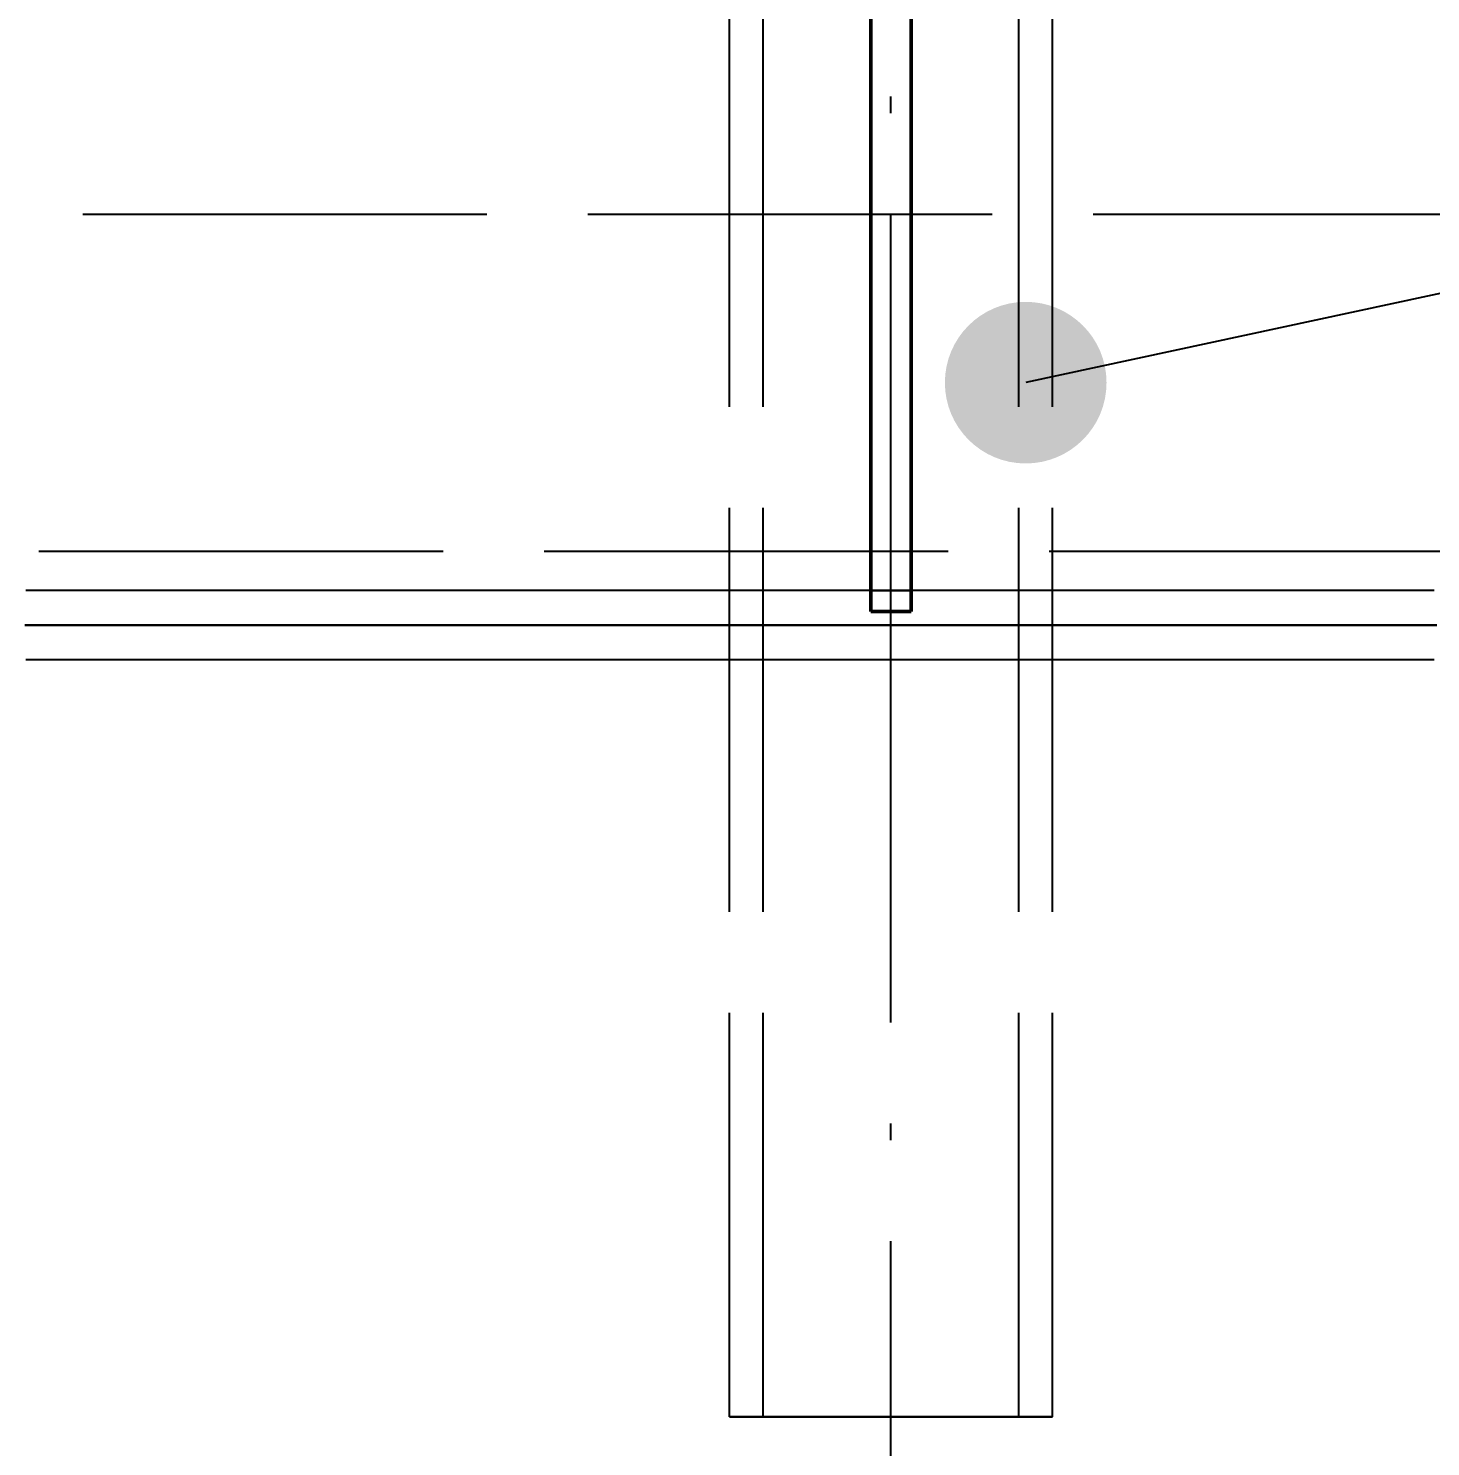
# Model space of a CAD drawing. Header units: millimetres. Extents: x 0 to 420, y 0 to 297.
# Drawn here: x 80.35 to 90.76, y 160.1 to 170.63 of the extents above; entities that cross this region are included whole.
import ezdxf

# ---------------------------------------------------------------- set-up
doc = ezdxf.new("R2010")
doc.units = ezdxf.units.MM
doc.linetypes.add('ISO02-TRAZOS', pattern=[3.75, 3, -0.75])
doc.linetypes.add('ISO04-TRAZO-PUNTO', pattern=[7.625, 6, -0.75, 0.125, -0.75])
for name, color, linetype, lineweight in [('01-VISIBLE', 7, 'CONTINUOUS', 50), ('02-OCULTA', 4, 'ISO02-TRAZOS', 25), ('03-EJE', 1, 'ISO04-TRAZO-PUNTO', 25), ('04-COTA', 3, 'CONTINUOUS', 25), ('08-FINA', 5, 'CONTINUOUS', 25)]:
    doc.layers.add(name, color=color, linetype=linetype, lineweight=lineweight)
doc.styles.add('ISO3098', font='isocpeur.ttf')
doc.dimstyles.new('FLAMA-ISO', dxfattribs={"dimtxt": 3.5, "dimasz": 3, "dimexe": 2, "dimexo": 1, "dimgap": 1, "dimtad": 1, "dimdec": 1, "dimtxsty": 'ISO3098', "dimcen": 2.5, "dimclrd": 3, "dimclre": 3, "dimclrt": 3, "dimazin": 3, "dimtfac": 1, "dimtmove": 0, "dimatfit": 3, "dimlwd": 25, "dimlwe": 25})

msp = doc.modelspace()

# ---------------------------------------------------------------- hatches: boundary and pattern name
at = {"layer": '08-FINA'}
h = msp.add_hatch(color=7, dxfattribs=at)
h.dxf.hatch_style = 1
edge = h.paths.add_edge_path()
edge.add_arc((87.75, 168), 0.6, 0, 360)

# ---------------------------------------------------------------- linework, layer by layer
at = {"layer": '01-VISIBLE'}
for p, q in [((86.6, 166.3), (86.6, 170.867)), ((86.9, 166.3), (86.9, 170.867)), ((86.6, 166.3), (86.9, 166.3))]:
    msp.add_line(p, q, dxfattribs=at)
at = {"layer": '02-OCULTA'}
for p, q in [((85.55, 160.32), (85.55, 217.31)), ((85.8, 160.32), (85.8, 217.31)), ((87.7, 160.32), (87.7, 217.31)), ((87.95, 160.32), (87.95, 217.31)), ((86.6, 166.456), (86.6, 206.544)), ((86.9, 166.456), (86.9, 206.544)), ((69.5, 169.25), (100.575, 169.25)), ((72.925, 166.75), (100.575, 166.75))]:
    msp.add_line(p, q, dxfattribs=at)
for points in [[(90.781, 166.456), (90.713, 166.456), (90.645, 166.456), (90.576, 166.456), (90.508, 166.456), (90.44, 166.456), (90.371, 166.456), (90.303, 166.456), (90.235, 166.456), (90.166, 166.456), (90.098, 166.456), (90.03, 166.456), (89.961, 166.456), (89.893, 166.456), (89.825, 166.456), (89.756, 166.456), (89.688, 166.456), (89.62, 166.456), (89.551, 166.456), (89.483, 166.456), (89.415, 166.456), (89.346, 166.456), (89.278, 166.456), (89.21, 166.456), (89.141, 166.456), (89.073, 166.456), (89.005, 166.456), (88.936, 166.456), (88.868, 166.456), (88.8, 166.456), (88.731, 166.456), (88.663, 166.456), (88.595, 166.456), (88.526, 166.456), (88.458, 166.456), (88.39, 166.456), (88.321, 166.456), (88.253, 166.456), (88.185, 166.456), (88.117, 166.456), (88.048, 166.456), (87.98, 166.456), (87.912, 166.456), (87.843, 166.456), (87.775, 166.456), (87.707, 166.456), (87.638, 166.456), (87.57, 166.456), (87.502, 166.456), (87.433, 166.456), (87.365, 166.456), (87.297, 166.456), (87.228, 166.456), (87.16, 166.456), (87.092, 166.456), (87.023, 166.456), (86.955, 166.456), (86.887, 166.456), (86.818, 166.456), (86.75, 166.456), (86.682, 166.456), (86.613, 166.456), (86.545, 166.456), (86.477, 166.456), (86.408, 166.456), (86.34, 166.456), (86.272, 166.456), (86.203, 166.456), (86.135, 166.456), (86.067, 166.456), (85.998, 166.456), (85.93, 166.456), (85.862, 166.456), (85.793, 166.456), (85.725, 166.456), (85.657, 166.456), (85.588, 166.456), (85.52, 166.456), (85.452, 166.456), (85.383, 166.456), (85.315, 166.456), (85.247, 166.456), (85.179, 166.456), (85.11, 166.456), (85.042, 166.456), (84.974, 166.456), (84.905, 166.456), (84.837, 166.456), (84.769, 166.456), (84.7, 166.456), (84.632, 166.456), (84.564, 166.456), (84.495, 166.456), (84.427, 166.456), (84.359, 166.456), (84.29, 166.456), (84.222, 166.456), (84.154, 166.456), (84.085, 166.456), (84.017, 166.456), (83.949, 166.456), (83.88, 166.456), (83.812, 166.456), (83.744, 166.456), (83.675, 166.456), (83.607, 166.456), (83.539, 166.456), (83.47, 166.456), (83.402, 166.456), (83.334, 166.456), (83.265, 166.456), (83.197, 166.456), (83.129, 166.456), (83.06, 166.456), (82.992, 166.456), (82.924, 166.456), (82.855, 166.456), (82.787, 166.456), (82.719, 166.456), (82.65, 166.456), (82.582, 166.456), (82.514, 166.456), (82.446, 166.456), (82.377, 166.456), (82.309, 166.456), (82.241, 166.456), (82.172, 166.456), (82.104, 166.456), (82.036, 166.456), (81.967, 166.456), (81.899, 166.456), (81.831, 166.456), (81.762, 166.456), (81.694, 166.456), (81.626, 166.456), (81.557, 166.456), (81.489, 166.456), (81.421, 166.456), (81.352, 166.456), (81.284, 166.456), (81.216, 166.456), (81.147, 166.456), (81.079, 166.456), (81.011, 166.456), (80.942, 166.456), (80.874, 166.456), (80.806, 166.456), (80.737, 166.456), (80.669, 166.456), (80.601, 166.456), (80.532, 166.456), (80.464, 166.456), (80.396, 166.456), (80.327, 166.456)], [(90.781, 166.456), (90.713, 166.456), (90.645, 166.456), (90.576, 166.456), (90.508, 166.456), (90.44, 166.456), (90.371, 166.456), (90.303, 166.456), (90.235, 166.456), (90.166, 166.456), (90.098, 166.456), (90.03, 166.456), (89.961, 166.456), (89.893, 166.456), (89.825, 166.456), (89.756, 166.456), (89.688, 166.456), (89.62, 166.456), (89.551, 166.456), (89.483, 166.456), (89.415, 166.456), (89.346, 166.456), (89.278, 166.456), (89.21, 166.456), (89.141, 166.456), (89.073, 166.456), (89.005, 166.456), (88.936, 166.456), (88.868, 166.456), (88.8, 166.456), (88.731, 166.456), (88.663, 166.456), (88.595, 166.456), (88.526, 166.456), (88.458, 166.456), (88.39, 166.456), (88.321, 166.456), (88.253, 166.456), (88.185, 166.456), (88.117, 166.456), (88.048, 166.456), (87.98, 166.456), (87.912, 166.456), (87.843, 166.456), (87.775, 166.456), (87.707, 166.456), (87.638, 166.456), (87.57, 166.456), (87.502, 166.456), (87.433, 166.456), (87.365, 166.456), (87.297, 166.456), (87.228, 166.456), (87.16, 166.456), (87.092, 166.456), (87.023, 166.456), (86.955, 166.456), (86.887, 166.456), (86.818, 166.456), (86.75, 166.456), (86.682, 166.456), (86.613, 166.456), (86.545, 166.456), (86.477, 166.456), (86.408, 166.456), (86.34, 166.456), (86.272, 166.456), (86.203, 166.456), (86.135, 166.456), (86.067, 166.456), (85.998, 166.456), (85.93, 166.456), (85.862, 166.456), (85.793, 166.456), (85.725, 166.456), (85.657, 166.456), (85.588, 166.456), (85.52, 166.456), (85.452, 166.456), (85.383, 166.456), (85.315, 166.456), (85.247, 166.456), (85.179, 166.456), (85.11, 166.456), (85.042, 166.456), (84.974, 166.456), (84.905, 166.456), (84.837, 166.456), (84.769, 166.456), (84.7, 166.456), (84.632, 166.456), (84.564, 166.456), (84.495, 166.456), (84.427, 166.456), (84.359, 166.456), (84.29, 166.456), (84.222, 166.456), (84.154, 166.456), (84.085, 166.456), (84.017, 166.456), (83.949, 166.456), (83.88, 166.456), (83.812, 166.456), (83.744, 166.456), (83.675, 166.456), (83.607, 166.456), (83.539, 166.456), (83.47, 166.456), (83.402, 166.456), (83.334, 166.456), (83.265, 166.456), (83.197, 166.456), (83.129, 166.456), (83.06, 166.456), (82.992, 166.456), (82.924, 166.456), (82.855, 166.456), (82.787, 166.456), (82.719, 166.456), (82.65, 166.456), (82.582, 166.456), (82.514, 166.456), (82.446, 166.456), (82.377, 166.456), (82.309, 166.456), (82.241, 166.456), (82.172, 166.456), (82.104, 166.456), (82.036, 166.456), (81.967, 166.456), (81.899, 166.456), (81.831, 166.456), (81.762, 166.456), (81.694, 166.456), (81.626, 166.456), (81.557, 166.456), (81.489, 166.456), (81.421, 166.456), (81.352, 166.456), (81.284, 166.456), (81.216, 166.456), (81.147, 166.456), (81.079, 166.456), (81.011, 166.456), (80.942, 166.456), (80.874, 166.456), (80.806, 166.456), (80.737, 166.456), (80.669, 166.456), (80.601, 166.456), (80.532, 166.456), (80.464, 166.456), (80.396, 166.456), (80.327, 166.456)], [(86.6, 166.456), (86.65, 166.456), (86.7, 166.456), (86.75, 166.456), (86.8, 166.456), (86.85, 166.456), (86.9, 166.456)], [(86.6, 166.3), (86.6, 166.326), (86.6, 166.352), (86.6, 166.378), (86.6, 166.404), (86.6, 166.43), (86.6, 166.456)], [(86.9, 166.3), (86.9, 166.326), (86.9, 166.352), (86.9, 166.378), (86.9, 166.404), (86.9, 166.43), (86.9, 166.456)], [(86.6, 166.3), (86.65, 166.3), (86.7, 166.3), (86.75, 166.3), (86.8, 166.3), (86.85, 166.3), (86.9, 166.3)], [(90.759, 166.2), (90.69, 166.2), (90.621, 166.2), (90.552, 166.2), (90.483, 166.2), (90.414, 166.2), (90.344, 166.2), (90.275, 166.2), (90.206, 166.2), (90.137, 166.2), (90.068, 166.2), (89.999, 166.2), (89.93, 166.2), (89.861, 166.2), (89.791, 166.2), (89.722, 166.2), (89.653, 166.2), (89.584, 166.2), (89.515, 166.2), (89.446, 166.2), (89.377, 166.2), (89.308, 166.2), (89.239, 166.2), (89.169, 166.2), (89.1, 166.2), (89.031, 166.2), (88.962, 166.2), (88.893, 166.2), (88.824, 166.2), (88.755, 166.2), (88.685, 166.2), (88.616, 166.2), (88.547, 166.2), (88.478, 166.2), (88.409, 166.2), (88.34, 166.2), (88.271, 166.2), (88.202, 166.2), (88.132, 166.2), (88.063, 166.2), (87.994, 166.2), (87.925, 166.2), (87.856, 166.2), (87.787, 166.2), (87.718, 166.2), (87.649, 166.2), (87.579, 166.2), (87.51, 166.2), (87.441, 166.2), (87.372, 166.2), (87.303, 166.2), (87.234, 166.2), (87.165, 166.2), (87.096, 166.2), (87.026, 166.2), (86.957, 166.2), (86.888, 166.2), (86.819, 166.2), (86.75, 166.2), (86.681, 166.2), (86.612, 166.2), (86.543, 166.2), (86.474, 166.2), (86.404, 166.2), (86.335, 166.2), (86.266, 166.2), (86.197, 166.2), (86.128, 166.2), (86.059, 166.2), (85.99, 166.2), (85.92, 166.2), (85.851, 166.2), (85.782, 166.2), (85.713, 166.2), (85.644, 166.2), (85.575, 166.2), (85.506, 166.2), (85.437, 166.2), (85.367, 166.2), (85.298, 166.2), (85.229, 166.2), (85.16, 166.2), (85.091, 166.2), (85.022, 166.2), (84.953, 166.2), (84.884, 166.2), (84.814, 166.2), (84.745, 166.2), (84.676, 166.2), (84.607, 166.2), (84.538, 166.2), (84.469, 166.2), (84.4, 166.2), (84.331, 166.2), (84.261, 166.2), (84.192, 166.2), (84.123, 166.2), (84.054, 166.2), (83.985, 166.2), (83.916, 166.2), (83.847, 166.2), (83.778, 166.2), (83.709, 166.2), (83.639, 166.2), (83.57, 166.2), (83.501, 166.2), (83.432, 166.2), (83.363, 166.2), (83.294, 166.2), (83.225, 166.2), (83.155, 166.2), (83.086, 166.2), (83.017, 166.2), (82.948, 166.2), (82.879, 166.2), (82.81, 166.2), (82.741, 166.2), (82.672, 166.2), (82.602, 166.2), (82.533, 166.2), (82.464, 166.2), (82.395, 166.2), (82.326, 166.2), (82.257, 166.2), (82.188, 166.2), (82.119, 166.2), (82.049, 166.2), (81.98, 166.2), (81.911, 166.2), (81.842, 166.2), (81.773, 166.2), (81.704, 166.2), (81.635, 166.2), (81.566, 166.2), (81.496, 166.2), (81.427, 166.2), (81.358, 166.2), (81.289, 166.2), (81.22, 166.2), (81.151, 166.2), (81.082, 166.2), (81.013, 166.2), (80.944, 166.2), (80.874, 166.2), (80.805, 166.2), (80.736, 166.2), (80.667, 166.2), (80.598, 166.2), (80.529, 166.2), (80.46, 166.2), (80.39, 166.2), (80.321, 166.2)], [(80.321, 166.2), (80.39, 166.2), (80.46, 166.2), (80.529, 166.2), (80.598, 166.2), (80.667, 166.2), (80.736, 166.2), (80.805, 166.2), (80.874, 166.2), (80.944, 166.2), (81.013, 166.2), (81.082, 166.2), (81.151, 166.2), (81.22, 166.2), (81.289, 166.2), (81.358, 166.2), (81.427, 166.2), (81.496, 166.2), (81.566, 166.2), (81.635, 166.2), (81.704, 166.2), (81.773, 166.2), (81.842, 166.2), (81.911, 166.2), (81.98, 166.2), (82.049, 166.2), (82.119, 166.2), (82.188, 166.2), (82.257, 166.2), (82.326, 166.2), (82.395, 166.2), (82.464, 166.2), (82.533, 166.2), (82.602, 166.2), (82.672, 166.2), (82.741, 166.2), (82.81, 166.2), (82.879, 166.2), (82.948, 166.2), (83.017, 166.2), (83.086, 166.2), (83.155, 166.2), (83.225, 166.2), (83.294, 166.2), (83.363, 166.2), (83.432, 166.2), (83.501, 166.2), (83.57, 166.2), (83.639, 166.2), (83.709, 166.2), (83.778, 166.2), (83.847, 166.2), (83.916, 166.2), (83.985, 166.2), (84.054, 166.2), (84.123, 166.2), (84.192, 166.2), (84.261, 166.2), (84.331, 166.2), (84.4, 166.2), (84.469, 166.2), (84.538, 166.2), (84.607, 166.2), (84.676, 166.2), (84.745, 166.2), (84.814, 166.2), (84.884, 166.2), (84.953, 166.2), (85.022, 166.2), (85.091, 166.2), (85.16, 166.2), (85.229, 166.2), (85.298, 166.2), (85.367, 166.2), (85.437, 166.2), (85.506, 166.2), (85.575, 166.2), (85.644, 166.2), (85.713, 166.2), (85.782, 166.2), (85.851, 166.2), (85.92, 166.2), (85.99, 166.2), (86.059, 166.2), (86.128, 166.2), (86.197, 166.2), (86.266, 166.2), (86.335, 166.2), (86.404, 166.2), (86.474, 166.2), (86.543, 166.2), (86.612, 166.2), (86.681, 166.2), (86.75, 166.2), (86.819, 166.2), (86.888, 166.2), (86.957, 166.2), (87.026, 166.2), (87.096, 166.2), (87.165, 166.2), (87.234, 166.2), (87.303, 166.2), (87.372, 166.2), (87.441, 166.2), (87.51, 166.2), (87.579, 166.2), (87.649, 166.2), (87.718, 166.2), (87.787, 166.2), (87.856, 166.2), (87.925, 166.2), (87.994, 166.2), (88.063, 166.2), (88.132, 166.2), (88.202, 166.2), (88.271, 166.2), (88.34, 166.2), (88.409, 166.2), (88.478, 166.2), (88.547, 166.2), (88.616, 166.2), (88.685, 166.2), (88.755, 166.2), (88.824, 166.2), (88.893, 166.2), (88.962, 166.2), (89.031, 166.2), (89.1, 166.2), (89.169, 166.2), (89.239, 166.2), (89.308, 166.2), (89.377, 166.2), (89.446, 166.2), (89.515, 166.2), (89.584, 166.2), (89.653, 166.2), (89.722, 166.2), (89.791, 166.2), (89.861, 166.2), (89.93, 166.2), (89.999, 166.2), (90.068, 166.2), (90.137, 166.2), (90.206, 166.2), (90.275, 166.2), (90.344, 166.2), (90.414, 166.2), (90.483, 166.2), (90.552, 166.2), (90.621, 166.2), (90.69, 166.2), (90.759, 166.2)], [(90.759, 166.2), (90.69, 166.2), (90.621, 166.2), (90.552, 166.2), (90.483, 166.2), (90.414, 166.2), (90.344, 166.2), (90.275, 166.2), (90.206, 166.2), (90.137, 166.2), (90.068, 166.2), (89.999, 166.2), (89.93, 166.2), (89.861, 166.2), (89.791, 166.2), (89.722, 166.2), (89.653, 166.2), (89.584, 166.2), (89.515, 166.2), (89.446, 166.2), (89.377, 166.2), (89.308, 166.2), (89.239, 166.2), (89.169, 166.2), (89.1, 166.2), (89.031, 166.2), (88.962, 166.2), (88.893, 166.2), (88.824, 166.2), (88.755, 166.2), (88.685, 166.2), (88.616, 166.2), (88.547, 166.2), (88.478, 166.2), (88.409, 166.2), (88.34, 166.2), (88.271, 166.2), (88.202, 166.2), (88.132, 166.2), (88.063, 166.2), (87.994, 166.2), (87.925, 166.2), (87.856, 166.2), (87.787, 166.2), (87.718, 166.2), (87.649, 166.2), (87.579, 166.2), (87.51, 166.2), (87.441, 166.2), (87.372, 166.2), (87.303, 166.2), (87.234, 166.2), (87.165, 166.2), (87.096, 166.2), (87.026, 166.2), (86.957, 166.2), (86.888, 166.2), (86.819, 166.2), (86.75, 166.2), (86.681, 166.2), (86.612, 166.2), (86.543, 166.2), (86.474, 166.2), (86.404, 166.2), (86.335, 166.2), (86.266, 166.2), (86.197, 166.2), (86.128, 166.2), (86.059, 166.2), (85.99, 166.2), (85.92, 166.2), (85.851, 166.2), (85.782, 166.2), (85.713, 166.2), (85.644, 166.2), (85.575, 166.2), (85.506, 166.2), (85.437, 166.2), (85.367, 166.2), (85.298, 166.2), (85.229, 166.2), (85.16, 166.2), (85.091, 166.2), (85.022, 166.2), (84.953, 166.2), (84.884, 166.2), (84.814, 166.2), (84.745, 166.2), (84.676, 166.2), (84.607, 166.2), (84.538, 166.2), (84.469, 166.2), (84.4, 166.2), (84.331, 166.2), (84.261, 166.2), (84.192, 166.2), (84.123, 166.2), (84.054, 166.2), (83.985, 166.2), (83.916, 166.2), (83.847, 166.2), (83.778, 166.2), (83.709, 166.2), (83.639, 166.2), (83.57, 166.2), (83.501, 166.2), (83.432, 166.2), (83.363, 166.2), (83.294, 166.2), (83.225, 166.2), (83.155, 166.2), (83.086, 166.2), (83.017, 166.2), (82.948, 166.2), (82.879, 166.2), (82.81, 166.2), (82.741, 166.2), (82.672, 166.2), (82.602, 166.2), (82.533, 166.2), (82.464, 166.2), (82.395, 166.2), (82.326, 166.2), (82.257, 166.2), (82.188, 166.2), (82.119, 166.2), (82.049, 166.2), (81.98, 166.2), (81.911, 166.2), (81.842, 166.2), (81.773, 166.2), (81.704, 166.2), (81.635, 166.2), (81.566, 166.2), (81.496, 166.2), (81.427, 166.2), (81.358, 166.2), (81.289, 166.2), (81.22, 166.2), (81.151, 166.2), (81.082, 166.2), (81.013, 166.2), (80.944, 166.2), (80.874, 166.2), (80.805, 166.2), (80.736, 166.2), (80.667, 166.2), (80.598, 166.2), (80.529, 166.2), (80.46, 166.2), (80.39, 166.2), (80.321, 166.2)], [(80.321, 166.2), (80.39, 166.2), (80.46, 166.2), (80.529, 166.2), (80.598, 166.2), (80.667, 166.2), (80.736, 166.2), (80.805, 166.2), (80.874, 166.2), (80.944, 166.2), (81.013, 166.2), (81.082, 166.2), (81.151, 166.2), (81.22, 166.2), (81.289, 166.2), (81.358, 166.2), (81.427, 166.2), (81.496, 166.2), (81.566, 166.2), (81.635, 166.2), (81.704, 166.2), (81.773, 166.2), (81.842, 166.2), (81.911, 166.2), (81.98, 166.2), (82.049, 166.2), (82.119, 166.2), (82.188, 166.2), (82.257, 166.2), (82.326, 166.2), (82.395, 166.2), (82.464, 166.2), (82.533, 166.2), (82.602, 166.2), (82.672, 166.2), (82.741, 166.2), (82.81, 166.2), (82.879, 166.2), (82.948, 166.2), (83.017, 166.2), (83.086, 166.2), (83.155, 166.2), (83.225, 166.2), (83.294, 166.2), (83.363, 166.2), (83.432, 166.2), (83.501, 166.2), (83.57, 166.2), (83.639, 166.2), (83.709, 166.2), (83.778, 166.2), (83.847, 166.2), (83.916, 166.2), (83.985, 166.2), (84.054, 166.2), (84.123, 166.2), (84.192, 166.2), (84.261, 166.2), (84.331, 166.2), (84.4, 166.2), (84.469, 166.2), (84.538, 166.2), (84.607, 166.2), (84.676, 166.2), (84.745, 166.2), (84.814, 166.2), (84.884, 166.2), (84.953, 166.2), (85.022, 166.2), (85.091, 166.2), (85.16, 166.2), (85.229, 166.2), (85.298, 166.2), (85.367, 166.2), (85.437, 166.2), (85.506, 166.2), (85.575, 166.2), (85.644, 166.2), (85.713, 166.2), (85.782, 166.2), (85.851, 166.2), (85.92, 166.2), (85.99, 166.2), (86.059, 166.2), (86.128, 166.2), (86.197, 166.2), (86.266, 166.2), (86.335, 166.2), (86.404, 166.2), (86.474, 166.2), (86.543, 166.2), (86.612, 166.2), (86.681, 166.2), (86.75, 166.2), (86.819, 166.2), (86.888, 166.2), (86.957, 166.2), (87.026, 166.2), (87.096, 166.2), (87.165, 166.2), (87.234, 166.2), (87.303, 166.2), (87.372, 166.2), (87.441, 166.2), (87.51, 166.2), (87.579, 166.2), (87.649, 166.2), (87.718, 166.2), (87.787, 166.2), (87.856, 166.2), (87.925, 166.2), (87.994, 166.2), (88.063, 166.2), (88.132, 166.2), (88.202, 166.2), (88.271, 166.2), (88.34, 166.2), (88.409, 166.2), (88.478, 166.2), (88.547, 166.2), (88.616, 166.2), (88.685, 166.2), (88.755, 166.2), (88.824, 166.2), (88.893, 166.2), (88.962, 166.2), (89.031, 166.2), (89.1, 166.2), (89.169, 166.2), (89.239, 166.2), (89.308, 166.2), (89.377, 166.2), (89.446, 166.2), (89.515, 166.2), (89.584, 166.2), (89.653, 166.2), (89.722, 166.2), (89.791, 166.2), (89.861, 166.2), (89.93, 166.2), (89.999, 166.2), (90.068, 166.2), (90.137, 166.2), (90.206, 166.2), (90.275, 166.2), (90.344, 166.2), (90.414, 166.2), (90.483, 166.2), (90.552, 166.2), (90.621, 166.2), (90.69, 166.2), (90.759, 166.2)], [(90.802, 166.2), (90.734, 166.2), (90.666, 166.2), (90.599, 166.2), (90.531, 166.2), (90.464, 166.2), (90.396, 166.2), (90.329, 166.2), (90.261, 166.2), (90.194, 166.2), (90.126, 166.2), (90.059, 166.2), (89.991, 166.2), (89.924, 166.2), (89.856, 166.2), (89.789, 166.2), (89.721, 166.2), (89.654, 166.2), (89.586, 166.2), (89.519, 166.2), (89.451, 166.2), (89.383, 166.2), (89.316, 166.2), (89.248, 166.2), (89.181, 166.2), (89.113, 166.2), (89.046, 166.2), (88.978, 166.2), (88.911, 166.2), (88.843, 166.2), (88.776, 166.2), (88.708, 166.2), (88.641, 166.2), (88.573, 166.2), (88.506, 166.2), (88.438, 166.2), (88.371, 166.2), (88.303, 166.2), (88.236, 166.2), (88.168, 166.2), (88.1, 166.2), (88.033, 166.2), (87.965, 166.2), (87.898, 166.2), (87.83, 166.2), (87.763, 166.2), (87.695, 166.2), (87.628, 166.2), (87.56, 166.2), (87.493, 166.2), (87.425, 166.2), (87.358, 166.2), (87.29, 166.2), (87.223, 166.2), (87.155, 166.2), (87.088, 166.2), (87.02, 166.2), (86.953, 166.2), (86.885, 166.2), (86.818, 166.2), (86.75, 166.2), (86.682, 166.2), (86.615, 166.2), (86.547, 166.2), (86.48, 166.2), (86.412, 166.2), (86.345, 166.2), (86.277, 166.2), (86.21, 166.2), (86.142, 166.2), (86.075, 166.2), (86.007, 166.2), (85.94, 166.2), (85.872, 166.2), (85.805, 166.2), (85.737, 166.2), (85.67, 166.2), (85.602, 166.2), (85.535, 166.2), (85.467, 166.2), (85.4, 166.2), (85.332, 166.2), (85.264, 166.2), (85.197, 166.2), (85.129, 166.2), (85.062, 166.2), (84.994, 166.2), (84.927, 166.2), (84.859, 166.2), (84.792, 166.2), (84.724, 166.2), (84.657, 166.2), (84.589, 166.2), (84.522, 166.2), (84.454, 166.2), (84.387, 166.2), (84.319, 166.2), (84.252, 166.2), (84.184, 166.2), (84.117, 166.2), (84.049, 166.2), (83.981, 166.2), (83.914, 166.2), (83.846, 166.2), (83.779, 166.2), (83.711, 166.2), (83.644, 166.2), (83.576, 166.2), (83.509, 166.2), (83.441, 166.2), (83.374, 166.2), (83.306, 166.2), (83.239, 166.2), (83.171, 166.2), (83.104, 166.2), (83.036, 166.2), (82.969, 166.2), (82.901, 166.2), (82.834, 166.2), (82.766, 166.2), (82.699, 166.2), (82.631, 166.2), (82.563, 166.2), (82.496, 166.2), (82.428, 166.2), (82.361, 166.2), (82.293, 166.2), (82.226, 166.2), (82.158, 166.2), (82.091, 166.2), (82.023, 166.2), (81.956, 166.2), (81.888, 166.2), (81.821, 166.2), (81.753, 166.2), (81.686, 166.2), (81.618, 166.2), (81.551, 166.2), (81.483, 166.2), (81.416, 166.2), (81.348, 166.2), (81.28, 166.2), (81.213, 166.2), (81.145, 166.2), (81.078, 166.2), (81.01, 166.2), (80.943, 166.2), (80.875, 166.2), (80.808, 166.2), (80.74, 166.2), (80.673, 166.2), (80.605, 166.2), (80.538, 166.2), (80.47, 166.2), (80.403, 166.2), (80.335, 166.2)], [(80.335, 166.2), (80.403, 166.2), (80.47, 166.2), (80.538, 166.2), (80.605, 166.2), (80.673, 166.2), (80.74, 166.2), (80.808, 166.2), (80.875, 166.2), (80.943, 166.2), (81.01, 166.2), (81.078, 166.2), (81.145, 166.2), (81.213, 166.2), (81.28, 166.2), (81.348, 166.2), (81.416, 166.2), (81.483, 166.2), (81.551, 166.2), (81.618, 166.2), (81.686, 166.2), (81.753, 166.2), (81.821, 166.2), (81.888, 166.2), (81.956, 166.2), (82.023, 166.2), (82.091, 166.2), (82.158, 166.2), (82.226, 166.2), (82.293, 166.2), (82.361, 166.2), (82.428, 166.2), (82.496, 166.2), (82.563, 166.2), (82.631, 166.2), (82.699, 166.2), (82.766, 166.2), (82.834, 166.2), (82.901, 166.2), (82.969, 166.2), (83.036, 166.2), (83.104, 166.2), (83.171, 166.2), (83.239, 166.2), (83.306, 166.2), (83.374, 166.2), (83.441, 166.2), (83.509, 166.2), (83.576, 166.2), (83.644, 166.2), (83.711, 166.2), (83.779, 166.2), (83.846, 166.2), (83.914, 166.2), (83.981, 166.2), (84.049, 166.2), (84.117, 166.2), (84.184, 166.2), (84.252, 166.2), (84.319, 166.2), (84.387, 166.2), (84.454, 166.2), (84.522, 166.2), (84.589, 166.2), (84.657, 166.2), (84.724, 166.2), (84.792, 166.2), (84.859, 166.2), (84.927, 166.2), (84.994, 166.2), (85.062, 166.2), (85.129, 166.2), (85.197, 166.2), (85.264, 166.2), (85.332, 166.2), (85.4, 166.2), (85.467, 166.2), (85.535, 166.2), (85.602, 166.2), (85.67, 166.2), (85.737, 166.2), (85.805, 166.2), (85.872, 166.2), (85.94, 166.2), (86.007, 166.2), (86.075, 166.2), (86.142, 166.2), (86.21, 166.2), (86.277, 166.2), (86.345, 166.2), (86.412, 166.2), (86.48, 166.2), (86.547, 166.2), (86.615, 166.2), (86.682, 166.2), (86.75, 166.2), (86.818, 166.2), (86.885, 166.2), (86.953, 166.2), (87.02, 166.2), (87.088, 166.2), (87.155, 166.2), (87.223, 166.2), (87.29, 166.2), (87.358, 166.2), (87.425, 166.2), (87.493, 166.2), (87.56, 166.2), (87.628, 166.2), (87.695, 166.2), (87.763, 166.2), (87.83, 166.2), (87.898, 166.2), (87.965, 166.2), (88.033, 166.2), (88.1, 166.2), (88.168, 166.2), (88.236, 166.2), (88.303, 166.2), (88.371, 166.2), (88.438, 166.2), (88.506, 166.2), (88.573, 166.2), (88.641, 166.2), (88.708, 166.2), (88.776, 166.2), (88.843, 166.2), (88.911, 166.2), (88.978, 166.2), (89.046, 166.2), (89.113, 166.2), (89.181, 166.2), (89.248, 166.2), (89.316, 166.2), (89.383, 166.2), (89.451, 166.2), (89.519, 166.2), (89.586, 166.2), (89.654, 166.2), (89.721, 166.2), (89.789, 166.2), (89.856, 166.2), (89.924, 166.2), (89.991, 166.2), (90.059, 166.2), (90.126, 166.2), (90.194, 166.2), (90.261, 166.2), (90.329, 166.2), (90.396, 166.2), (90.464, 166.2), (90.531, 166.2), (90.599, 166.2), (90.666, 166.2), (90.734, 166.2), (90.802, 166.2)], [(90.802, 166.2), (90.734, 166.2), (90.666, 166.2), (90.599, 166.2), (90.531, 166.2), (90.464, 166.2), (90.396, 166.2), (90.329, 166.2), (90.261, 166.2), (90.194, 166.2), (90.126, 166.2), (90.059, 166.2), (89.991, 166.2), (89.924, 166.2), (89.856, 166.2), (89.789, 166.2), (89.721, 166.2), (89.654, 166.2), (89.586, 166.2), (89.519, 166.2), (89.451, 166.2), (89.383, 166.2), (89.316, 166.2), (89.248, 166.2), (89.181, 166.2), (89.113, 166.2), (89.046, 166.2), (88.978, 166.2), (88.911, 166.2), (88.843, 166.2), (88.776, 166.2), (88.708, 166.2), (88.641, 166.2), (88.573, 166.2), (88.506, 166.2), (88.438, 166.2), (88.371, 166.2), (88.303, 166.2), (88.236, 166.2), (88.168, 166.2), (88.1, 166.2), (88.033, 166.2), (87.965, 166.2), (87.898, 166.2), (87.83, 166.2), (87.763, 166.2), (87.695, 166.2), (87.628, 166.2), (87.56, 166.2), (87.493, 166.2), (87.425, 166.2), (87.358, 166.2), (87.29, 166.2), (87.223, 166.2), (87.155, 166.2), (87.088, 166.2), (87.02, 166.2), (86.953, 166.2), (86.885, 166.2), (86.818, 166.2), (86.75, 166.2), (86.682, 166.2), (86.615, 166.2), (86.547, 166.2), (86.48, 166.2), (86.412, 166.2), (86.345, 166.2), (86.277, 166.2), (86.21, 166.2), (86.142, 166.2), (86.075, 166.2), (86.007, 166.2), (85.94, 166.2), (85.872, 166.2), (85.805, 166.2), (85.737, 166.2), (85.67, 166.2), (85.602, 166.2), (85.535, 166.2), (85.467, 166.2), (85.4, 166.2), (85.332, 166.2), (85.264, 166.2), (85.197, 166.2), (85.129, 166.2), (85.062, 166.2), (84.994, 166.2), (84.927, 166.2), (84.859, 166.2), (84.792, 166.2), (84.724, 166.2), (84.657, 166.2), (84.589, 166.2), (84.522, 166.2), (84.454, 166.2), (84.387, 166.2), (84.319, 166.2), (84.252, 166.2), (84.184, 166.2), (84.117, 166.2), (84.049, 166.2), (83.981, 166.2), (83.914, 166.2), (83.846, 166.2), (83.779, 166.2), (83.711, 166.2), (83.644, 166.2), (83.576, 166.2), (83.509, 166.2), (83.441, 166.2), (83.374, 166.2), (83.306, 166.2), (83.239, 166.2), (83.171, 166.2), (83.104, 166.2), (83.036, 166.2), (82.969, 166.2), (82.901, 166.2), (82.834, 166.2), (82.766, 166.2), (82.699, 166.2), (82.631, 166.2), (82.563, 166.2), (82.496, 166.2), (82.428, 166.2), (82.361, 166.2), (82.293, 166.2), (82.226, 166.2), (82.158, 166.2), (82.091, 166.2), (82.023, 166.2), (81.956, 166.2), (81.888, 166.2), (81.821, 166.2), (81.753, 166.2), (81.686, 166.2), (81.618, 166.2), (81.551, 166.2), (81.483, 166.2), (81.416, 166.2), (81.348, 166.2), (81.28, 166.2), (81.213, 166.2), (81.145, 166.2), (81.078, 166.2), (81.01, 166.2), (80.943, 166.2), (80.875, 166.2), (80.808, 166.2), (80.74, 166.2), (80.673, 166.2), (80.605, 166.2), (80.538, 166.2), (80.47, 166.2), (80.403, 166.2), (80.335, 166.2)], [(80.335, 166.2), (80.403, 166.2), (80.47, 166.2), (80.538, 166.2), (80.605, 166.2), (80.673, 166.2), (80.74, 166.2), (80.808, 166.2), (80.875, 166.2), (80.943, 166.2), (81.01, 166.2), (81.078, 166.2), (81.145, 166.2), (81.213, 166.2), (81.28, 166.2), (81.348, 166.2), (81.416, 166.2), (81.483, 166.2), (81.551, 166.2), (81.618, 166.2), (81.686, 166.2), (81.753, 166.2), (81.821, 166.2), (81.888, 166.2), (81.956, 166.2), (82.023, 166.2), (82.091, 166.2), (82.158, 166.2), (82.226, 166.2), (82.293, 166.2), (82.361, 166.2), (82.428, 166.2), (82.496, 166.2), (82.563, 166.2), (82.631, 166.2), (82.699, 166.2), (82.766, 166.2), (82.834, 166.2), (82.901, 166.2), (82.969, 166.2), (83.036, 166.2), (83.104, 166.2), (83.171, 166.2), (83.239, 166.2), (83.306, 166.2), (83.374, 166.2), (83.441, 166.2), (83.509, 166.2), (83.576, 166.2), (83.644, 166.2), (83.711, 166.2), (83.779, 166.2), (83.846, 166.2), (83.914, 166.2), (83.981, 166.2), (84.049, 166.2), (84.117, 166.2), (84.184, 166.2), (84.252, 166.2), (84.319, 166.2), (84.387, 166.2), (84.454, 166.2), (84.522, 166.2), (84.589, 166.2), (84.657, 166.2), (84.724, 166.2), (84.792, 166.2), (84.859, 166.2), (84.927, 166.2), (84.994, 166.2), (85.062, 166.2), (85.129, 166.2), (85.197, 166.2), (85.264, 166.2), (85.332, 166.2), (85.4, 166.2), (85.467, 166.2), (85.535, 166.2), (85.602, 166.2), (85.67, 166.2), (85.737, 166.2), (85.805, 166.2), (85.872, 166.2), (85.94, 166.2), (86.007, 166.2), (86.075, 166.2), (86.142, 166.2), (86.21, 166.2), (86.277, 166.2), (86.345, 166.2), (86.412, 166.2), (86.48, 166.2), (86.547, 166.2), (86.615, 166.2), (86.682, 166.2), (86.75, 166.2), (86.818, 166.2), (86.885, 166.2), (86.953, 166.2), (87.02, 166.2), (87.088, 166.2), (87.155, 166.2), (87.223, 166.2), (87.29, 166.2), (87.358, 166.2), (87.425, 166.2), (87.493, 166.2), (87.56, 166.2), (87.628, 166.2), (87.695, 166.2), (87.763, 166.2), (87.83, 166.2), (87.898, 166.2), (87.965, 166.2), (88.033, 166.2), (88.1, 166.2), (88.168, 166.2), (88.236, 166.2), (88.303, 166.2), (88.371, 166.2), (88.438, 166.2), (88.506, 166.2), (88.573, 166.2), (88.641, 166.2), (88.708, 166.2), (88.776, 166.2), (88.843, 166.2), (88.911, 166.2), (88.978, 166.2), (89.046, 166.2), (89.113, 166.2), (89.181, 166.2), (89.248, 166.2), (89.316, 166.2), (89.383, 166.2), (89.451, 166.2), (89.519, 166.2), (89.586, 166.2), (89.654, 166.2), (89.721, 166.2), (89.789, 166.2), (89.856, 166.2), (89.924, 166.2), (89.991, 166.2), (90.059, 166.2), (90.126, 166.2), (90.194, 166.2), (90.261, 166.2), (90.329, 166.2), (90.396, 166.2), (90.464, 166.2), (90.531, 166.2), (90.599, 166.2), (90.666, 166.2), (90.734, 166.2), (90.802, 166.2)], [(80.327, 165.944), (80.396, 165.944), (80.464, 165.944), (80.532, 165.944), (80.601, 165.944), (80.669, 165.944), (80.737, 165.944), (80.806, 165.944), (80.874, 165.944), (80.942, 165.944), (81.011, 165.944), (81.079, 165.944), (81.147, 165.944), (81.216, 165.944), (81.284, 165.944), (81.352, 165.944), (81.421, 165.944), (81.489, 165.944), (81.557, 165.944), (81.626, 165.944), (81.694, 165.944), (81.762, 165.944), (81.831, 165.944), (81.899, 165.944), (81.967, 165.944), (82.036, 165.944), (82.104, 165.944), (82.172, 165.944), (82.241, 165.944), (82.309, 165.944), (82.377, 165.944), (82.446, 165.944), (82.514, 165.944), (82.582, 165.944), (82.65, 165.944), (82.719, 165.944), (82.787, 165.944), (82.855, 165.944), (82.924, 165.944), (82.992, 165.944), (83.06, 165.944), (83.129, 165.944), (83.197, 165.944), (83.265, 165.944), (83.334, 165.944), (83.402, 165.944), (83.47, 165.944), (83.539, 165.944), (83.607, 165.944), (83.675, 165.944), (83.744, 165.944), (83.812, 165.944), (83.88, 165.944), (83.949, 165.944), (84.017, 165.944), (84.085, 165.944), (84.154, 165.944), (84.222, 165.944), (84.29, 165.944), (84.359, 165.944), (84.427, 165.944), (84.495, 165.944), (84.564, 165.944), (84.632, 165.944), (84.7, 165.944), (84.769, 165.944), (84.837, 165.944), (84.905, 165.944), (84.974, 165.944), (85.042, 165.944), (85.11, 165.944), (85.179, 165.944), (85.247, 165.944), (85.315, 165.944), (85.383, 165.944), (85.452, 165.944), (85.52, 165.944), (85.588, 165.944), (85.657, 165.944), (85.725, 165.944), (85.793, 165.944), (85.862, 165.944), (85.93, 165.944), (85.998, 165.944), (86.067, 165.944), (86.135, 165.944), (86.203, 165.944), (86.272, 165.944), (86.34, 165.944), (86.408, 165.944), (86.477, 165.944), (86.545, 165.944), (86.613, 165.944), (86.682, 165.944), (86.75, 165.944), (86.818, 165.944), (86.887, 165.944), (86.955, 165.944), (87.023, 165.944), (87.092, 165.944), (87.16, 165.944), (87.228, 165.944), (87.297, 165.944), (87.365, 165.944), (87.433, 165.944), (87.502, 165.944), (87.57, 165.944), (87.638, 165.944), (87.707, 165.944), (87.775, 165.944), (87.843, 165.944), (87.912, 165.944), (87.98, 165.944), (88.048, 165.944), (88.117, 165.944), (88.185, 165.944), (88.253, 165.944), (88.321, 165.944), (88.39, 165.944), (88.458, 165.944), (88.526, 165.944), (88.595, 165.944), (88.663, 165.944), (88.731, 165.944), (88.8, 165.944), (88.868, 165.944), (88.936, 165.944), (89.005, 165.944), (89.073, 165.944), (89.141, 165.944), (89.21, 165.944), (89.278, 165.944), (89.346, 165.944), (89.415, 165.944), (89.483, 165.944), (89.551, 165.944), (89.62, 165.944), (89.688, 165.944), (89.756, 165.944), (89.825, 165.944), (89.893, 165.944), (89.961, 165.944), (90.03, 165.944), (90.098, 165.944), (90.166, 165.944), (90.235, 165.944), (90.303, 165.944), (90.371, 165.944), (90.44, 165.944), (90.508, 165.944), (90.576, 165.944), (90.645, 165.944), (90.713, 165.944), (90.781, 165.944)], [(80.327, 165.944), (80.396, 165.944), (80.464, 165.944), (80.532, 165.944), (80.601, 165.944), (80.669, 165.944), (80.737, 165.944), (80.806, 165.944), (80.874, 165.944), (80.942, 165.944), (81.011, 165.944), (81.079, 165.944), (81.147, 165.944), (81.216, 165.944), (81.284, 165.944), (81.352, 165.944), (81.421, 165.944), (81.489, 165.944), (81.557, 165.944), (81.626, 165.944), (81.694, 165.944), (81.762, 165.944), (81.831, 165.944), (81.899, 165.944), (81.967, 165.944), (82.036, 165.944), (82.104, 165.944), (82.172, 165.944), (82.241, 165.944), (82.309, 165.944), (82.377, 165.944), (82.446, 165.944), (82.514, 165.944), (82.582, 165.944), (82.65, 165.944), (82.719, 165.944), (82.787, 165.944), (82.855, 165.944), (82.924, 165.944), (82.992, 165.944), (83.06, 165.944), (83.129, 165.944), (83.197, 165.944), (83.265, 165.944), (83.334, 165.944), (83.402, 165.944), (83.47, 165.944), (83.539, 165.944), (83.607, 165.944), (83.675, 165.944), (83.744, 165.944), (83.812, 165.944), (83.88, 165.944), (83.949, 165.944), (84.017, 165.944), (84.085, 165.944), (84.154, 165.944), (84.222, 165.944), (84.29, 165.944), (84.359, 165.944), (84.427, 165.944), (84.495, 165.944), (84.564, 165.944), (84.632, 165.944), (84.7, 165.944), (84.769, 165.944), (84.837, 165.944), (84.905, 165.944), (84.974, 165.944), (85.042, 165.944), (85.11, 165.944), (85.179, 165.944), (85.247, 165.944), (85.315, 165.944), (85.383, 165.944), (85.452, 165.944), (85.52, 165.944), (85.588, 165.944), (85.657, 165.944), (85.725, 165.944), (85.793, 165.944), (85.862, 165.944), (85.93, 165.944), (85.998, 165.944), (86.067, 165.944), (86.135, 165.944), (86.203, 165.944), (86.272, 165.944), (86.34, 165.944), (86.408, 165.944), (86.477, 165.944), (86.545, 165.944), (86.613, 165.944), (86.682, 165.944), (86.75, 165.944), (86.818, 165.944), (86.887, 165.944), (86.955, 165.944), (87.023, 165.944), (87.092, 165.944), (87.16, 165.944), (87.228, 165.944), (87.297, 165.944), (87.365, 165.944), (87.433, 165.944), (87.502, 165.944), (87.57, 165.944), (87.638, 165.944), (87.707, 165.944), (87.775, 165.944), (87.843, 165.944), (87.912, 165.944), (87.98, 165.944), (88.048, 165.944), (88.117, 165.944), (88.185, 165.944), (88.253, 165.944), (88.321, 165.944), (88.39, 165.944), (88.458, 165.944), (88.526, 165.944), (88.595, 165.944), (88.663, 165.944), (88.731, 165.944), (88.8, 165.944), (88.868, 165.944), (88.936, 165.944), (89.005, 165.944), (89.073, 165.944), (89.141, 165.944), (89.21, 165.944), (89.278, 165.944), (89.346, 165.944), (89.415, 165.944), (89.483, 165.944), (89.551, 165.944), (89.62, 165.944), (89.688, 165.944), (89.756, 165.944), (89.825, 165.944), (89.893, 165.944), (89.961, 165.944), (90.03, 165.944), (90.098, 165.944), (90.166, 165.944), (90.235, 165.944), (90.303, 165.944), (90.371, 165.944), (90.44, 165.944), (90.508, 165.944), (90.576, 165.944), (90.645, 165.944), (90.713, 165.944), (90.781, 165.944)], [(87.95, 160.32), (87.9, 160.32), (87.85, 160.32), (87.8, 160.32), (87.75, 160.32), (87.7, 160.32), (87.65, 160.32), (87.6, 160.32), (87.55, 160.32), (87.5, 160.32), (87.45, 160.32), (87.4, 160.32), (87.35, 160.32), (87.3, 160.32), (87.25, 160.32), (87.2, 160.32), (87.15, 160.32), (87.1, 160.32), (87.05, 160.32), (87, 160.32), (86.95, 160.32), (86.9, 160.32), (86.85, 160.32), (86.8, 160.32), (86.75, 160.32), (86.7, 160.32), (86.65, 160.32), (86.6, 160.32), (86.55, 160.32), (86.5, 160.32), (86.45, 160.32), (86.4, 160.32), (86.35, 160.32), (86.3, 160.32), (86.25, 160.32), (86.2, 160.32), (86.15, 160.32), (86.1, 160.32), (86.05, 160.32), (86, 160.32), (85.95, 160.32), (85.9, 160.32), (85.85, 160.32), (85.8, 160.32), (85.75, 160.32), (85.7, 160.32), (85.65, 160.32), (85.6, 160.32), (85.55, 160.32)], [(85.55, 160.32), (85.6, 160.32), (85.65, 160.32), (85.7, 160.32), (85.75, 160.32), (85.8, 160.32), (85.85, 160.32), (85.9, 160.32), (85.95, 160.32), (86, 160.32), (86.05, 160.32), (86.1, 160.32), (86.15, 160.32), (86.2, 160.32), (86.25, 160.32), (86.3, 160.32), (86.35, 160.32), (86.4, 160.32), (86.45, 160.32), (86.5, 160.32), (86.55, 160.32), (86.6, 160.32), (86.65, 160.32), (86.7, 160.32), (86.75, 160.32), (86.8, 160.32), (86.85, 160.32), (86.9, 160.32), (86.95, 160.32), (87, 160.32), (87.05, 160.32), (87.1, 160.32), (87.15, 160.32), (87.2, 160.32), (87.25, 160.32), (87.3, 160.32), (87.35, 160.32), (87.4, 160.32), (87.45, 160.32), (87.5, 160.32), (87.55, 160.32), (87.6, 160.32), (87.65, 160.32), (87.7, 160.32), (87.75, 160.32), (87.8, 160.32), (87.85, 160.32), (87.9, 160.32), (87.95, 160.32)], [(87.7, 160.32), (87.65, 160.32), (87.6, 160.32), (87.55, 160.32), (87.5, 160.32), (87.45, 160.32), (87.4, 160.32), (87.35, 160.32), (87.3, 160.32), (87.25, 160.32), (87.2, 160.32), (87.15, 160.32), (87.1, 160.32), (87.05, 160.32), (87, 160.32), (86.95, 160.32), (86.9, 160.32), (86.85, 160.32), (86.8, 160.32), (86.75, 160.32), (86.7, 160.32), (86.65, 160.32), (86.6, 160.32), (86.55, 160.32), (86.5, 160.32), (86.45, 160.32), (86.4, 160.32), (86.35, 160.32), (86.3, 160.32), (86.25, 160.32), (86.2, 160.32), (86.15, 160.32), (86.1, 160.32), (86.05, 160.32), (86, 160.32), (85.95, 160.32), (85.9, 160.32), (85.85, 160.32), (85.8, 160.32)], [(85.8, 160.32), (85.85, 160.32), (85.9, 160.32), (85.95, 160.32), (86, 160.32), (86.05, 160.32), (86.1, 160.32), (86.15, 160.32), (86.2, 160.32), (86.25, 160.32), (86.3, 160.32), (86.35, 160.32), (86.4, 160.32), (86.45, 160.32), (86.5, 160.32), (86.55, 160.32), (86.6, 160.32), (86.65, 160.32), (86.7, 160.32), (86.75, 160.32), (86.8, 160.32), (86.85, 160.32), (86.9, 160.32), (86.95, 160.32), (87, 160.32), (87.05, 160.32), (87.1, 160.32), (87.15, 160.32), (87.2, 160.32), (87.25, 160.32), (87.3, 160.32), (87.35, 160.32), (87.4, 160.32), (87.45, 160.32), (87.5, 160.32), (87.55, 160.32), (87.6, 160.32), (87.65, 160.32), (87.7, 160.32)]]:
    msp.add_lwpolyline(points, dxfattribs=at)
at = {"layer": '03-EJE'}
msp.add_line((86.75, 148), (86.75, 223.93), dxfattribs=at)
at = {"layer": '08-FINA'}
msp.add_line((125.59, 176.157), (87.75, 168), dxfattribs=at)

# ---------------------------------------------------------------- dimensions: what is measured, and where the dimension line sits
at = {"layer": '04-COTA'}
msp.add_linear_dim(base=(53, 153), p1=(72.925, 153), p2=(83.75, 218.93), angle=90, dimstyle='FLAMA-ISO', override={"dimlfac": 10}, dxfattribs=at).render()

doc.saveas('drawing.dxf')
